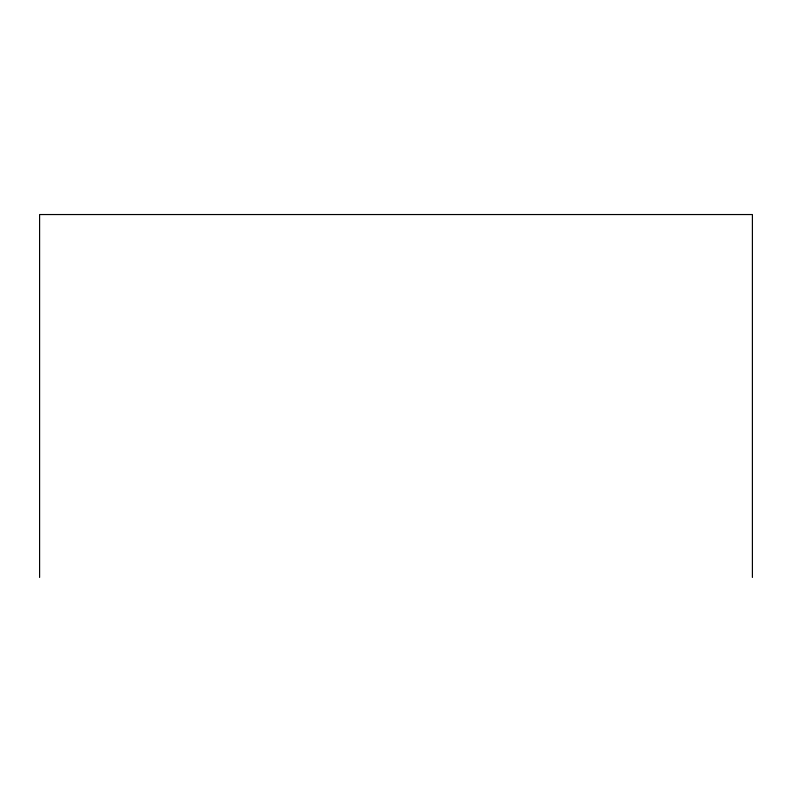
<?xml version="1.0" encoding="UTF-8"?>
<svg xmlns="http://www.w3.org/2000/svg" width="792" height="792" viewBox="0 0 792 792"><rect width="100%" height="100%" fill="white"/><g stroke="black" fill="none" stroke-linecap="round" stroke-linejoin="round"><path stroke-width="1.19" d="M752.4 577.457L752.4 214.543L39.6 214.543L39.6 577.457"/></g></svg>
